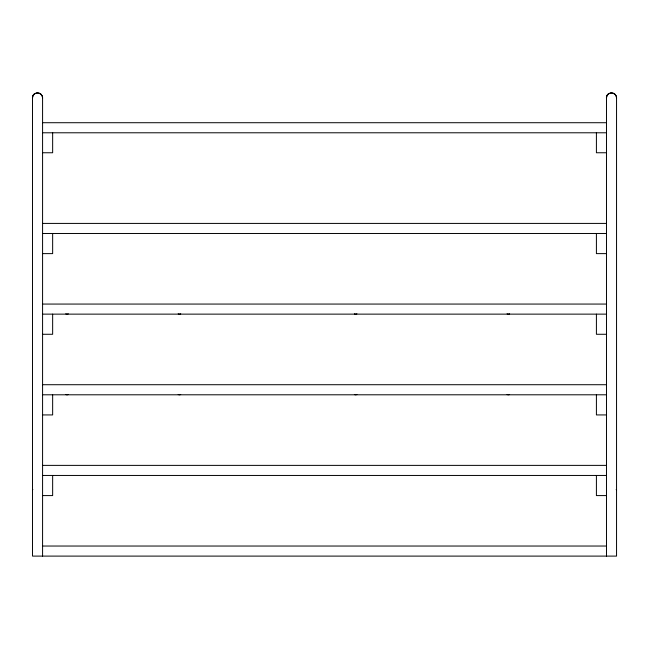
<?xml version="1.0" encoding="UTF-8"?>
<svg xmlns="http://www.w3.org/2000/svg" width="649" height="649" viewBox="0 0 649 649"><rect width="100%" height="100%" fill="white"/><g stroke="black" fill="none" stroke-linecap="round" stroke-linejoin="round"><path stroke-width="0.97" d="M32.507 98.372L32.864 95.752L34.851 93.675M606.482 98.372L606.839 95.752L608.827 93.675M32.45 97.707L32.531 97.066A5.103 5.103 0 0 1 34.535 93.878C37.626 91.387 42.761 93.951 42.583 97.934L42.583 556.104M606.417 97.707L606.499 97.066A5.103 5.103 0 0 1 608.511 93.878C611.601 91.387 616.728 93.951 616.55 97.934L616.55 556.104L32.507 556.104L32.507 96.952M32.507 489.752L32.628 489.638A4.567 0.86 0 0 1 32.864 489.516M42.583 122.718L606.482 122.718M42.583 132.785L606.482 132.785M42.583 152.758L52.65 152.758L52.65 132.615M606.482 152.758L596.407 152.758L596.407 132.615M42.583 223.41L606.482 223.41M42.583 233.478L606.482 233.478M42.583 253.621L52.65 253.621L52.65 233.478M606.482 253.621L596.407 253.621L596.407 233.478M42.583 304.065L606.482 304.065M42.583 314.132L606.482 314.132M42.583 334.276L52.65 334.276L52.65 314.132M606.482 334.276L596.407 334.276L596.407 314.132M42.583 384.719L606.482 384.719M42.583 394.795L606.482 394.795M42.583 414.93L52.65 414.93L52.65 394.795M606.482 414.93L596.407 414.93L596.407 394.795M42.583 465.374L606.482 465.374M42.583 475.449L606.482 475.449M42.583 495.585L52.65 495.585L52.65 475.449M606.482 495.585L596.407 495.585L596.407 475.449M42.583 546.036L606.482 546.036M606.482 96.952L606.482 556.104M35.078 93.529A5.103 5.103 0 0 1 42.647 97.999M32.628 96.385A4.494 4.494 0 0 1 34.624 93.789M509.603 394.462A2.515 2.434 0 0 1 507.088 394.462M356.909 394.462A2.515 2.434 0 0 1 354.386 394.462M180.714 394.462A2.515 2.434 0 0 1 178.191 394.462M68.291 394.462A2.515 2.434 0 0 1 65.776 394.462M509.603 313.808A2.515 2.434 0 0 1 507.088 313.808M356.909 313.808A2.515 2.434 0 0 1 354.386 313.808M180.714 313.808A2.515 2.434 0 0 1 178.191 313.808M68.291 313.808A2.515 2.434 0 0 1 65.776 313.808M609.054 93.529A5.103 5.103 0 0 1 616.615 97.999M606.604 96.385A4.494 4.494 0 0 1 608.6 93.789M616.161 489.565A5.078 0.957 0 0 1 616.518 489.938"/></g></svg>
